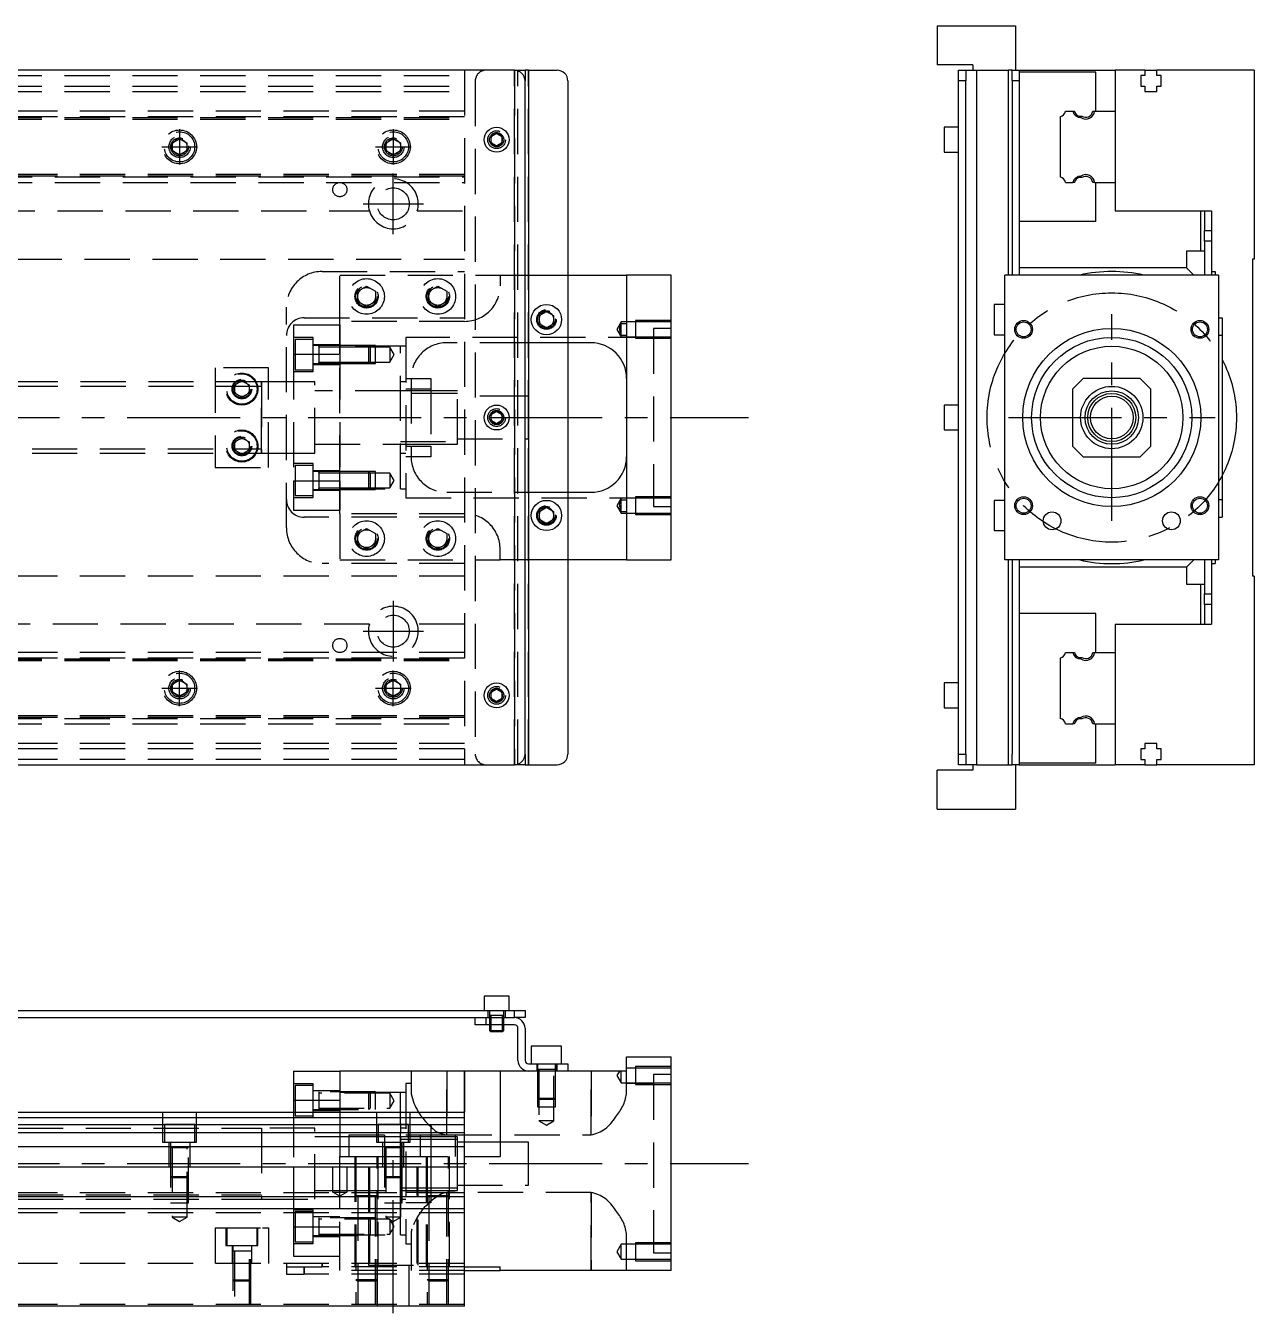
# Model space of a CAD drawing. Extents: x -29 to 999, y -311 to 112.
# Drawn here: x 653.8 to 998.7, y -251.5 to 110 of the extents above; entities that cross this region are included whole.
import ezdxf

# ---------------------------------------------------------------- set-up
doc = ezdxf.new("R2010")
doc.units = 0
doc.linetypes.add('CENTER', pattern=[50.8, 31.75, -6.35, 6.35, -6.35])
doc.linetypes.add('DASHED', pattern=[19.05, 12.7, -6.35])
doc.layers.get('0').update_dxf_attribs({"linetype": 'CONTINUOUS'})
doc.layers.add('CENTER', color=1, linetype='CENTER')

msp = doc.modelspace()

# ---------------------------------------------------------------- linework, layer by layer
at = {"color": 7, "linetype": 'CONTINUOUS'}
for p, q in [((909.68, 110), (909.68, 99)), ((909.68, 110), (931.68, 110)), ((931.68, 110), (931.68, 97.5)), ((919.68, 99), (909.68, 99)), ((919.68, 99), (919.68, 97.5)), ((791, 97.5), (3, 97.5)), ((791, 97.5), (794, 97.5)), ((794, 97.5), (794, 94.5)), ((795, 97.5), (794, 97.5)), ((794, -94.5), (794, 94.5)), ((795, 97.5), (795, -97.5)), ((795, 97.5), (803, 97.5)), ((806, 94.5), (806, -94.5)), ((915.68, 97.5), (917.68, 97.5)), ((915.68, 94.5), (915.68, 97.5)), ((917.68, 94.5), (915.68, 94.5)), ((915.68, -94.5), (915.68, 94.5)), ((917.68, 97.5), (917.68, 94.5)), ((917.68, 97.5), (920.68, 97.5)), ((917.68, -94.5), (917.68, 94.5)), ((920.68, 97.5), (920.68, -97.5)), ((920.68, 97.5), (929.68, 97.5)), ((929.68, 40), (929.68, 97.5)), ((930.68, 97.5), (929.68, 97.5)), ((930.68, 97.5), (932.68, 97.5)), ((930.68, 94.5), (930.68, 97.5)), ((932.68, 94.5), (930.68, 94.5)), ((930.68, 94.5), (930.68, 40)), ((932.68, 97.5), (932.68, 94.5)), ((932.68, 97.5), (959.68, 97.5)), ((954.18, 97), (932.68, 97)), ((932.68, 94.5), (932.68, 40)), ((954.18, 86), (954.18, 97)), ((959.68, 97.5), (959.68, 86)), ((967.98, 97.5), (959.68, 97.5)), ((967.98, 96), (966.83, 96)), ((966.83, 96), (966.83, 93)), ((967.98, 97.5), (971.38, 97.5)), ((967.98, 97.5), (967.98, 96)), ((971.38, 96), (971.38, 97.5)), ((998.68, 97.5), (971.38, 97.5)), ((972.53, 96), (971.38, 96)), ((972.53, 93), (972.53, 96)), ((998.68, 97.5), (998.68, 44.5)), ((966.83, 93), (967.98, 93)), ((967.98, 93), (967.98, 91.5)), ((967.98, 91.5), (971.38, 91.5)), ((971.38, 91.5), (971.38, 93)), ((971.38, 93), (972.53, 93)), ((944.18, 84.460392), (944.18, 67.539608)), ((945.719608, 86), (947.80154, 86)), ((947.80154, 86), (948.20668, 86)), ((953.357372, 86), (953.861934, 86)), ((953.861934, 86), (959.68, 86)), ((959.68, 86), (959.68, 66)), ((959.68, 86), (959.68, 66)), ((784.5, 78.866026), (786, 79.73205)), ((786, 79.73205), (787.5, 78.866026)), ((911.68, 81.5), (911.68, 78)), ((915.68, 81.5), (911.68, 81.5)), ((784.5, 77.133974), (784.5, 78.866026)), ((786, 76.26795), (784.5, 77.133974)), ((787.5, 77.133974), (786, 76.26795)), ((787.5, 78.866026), (787.5, 77.133974)), ((911.68, 78), (911.68, 74.5)), ((911.68, 74.5), (915.68, 74.5)), ((945.719608, 66), (947.80154, 66)), ((948.20668, 66), (947.80154, 66)), ((953.861934, 66), (953.357372, 66)), ((953.861934, 66), (959.68, 66)), ((954.18, 55), (954.18, 66)), ((959.68, 66), (959.68, 58)), ((959.68, 58), (986.68, 58)), ((983.68, 46.75), (983.68, 58)), ((984.68, 58), (984.68, 52.5)), ((986.68, 58), (986.68, 41)), ((954.18, 55), (932.68, 55)), ((984.68, 52.5), (986.68, 52.5)), ((984.68, 49.5), (984.68, 52.5)), ((986.68, 49.5), (984.68, 49.5)), ((984.68, 49.5), (984.68, 40)), ((979.68, 46.75), (979.68, 42.5)), ((984.68, 46.75), (979.68, 46.75)), ((998.68, 44.5), (998.18, 44.5)), ((998.18, 44.5), (998.18, -44.5)), ((806, 40), (822.5, 40)), ((822.5, 40), (822.5, -40)), ((835, 40), (822.5, 40)), ((835, -40), (835, 40)), ((928.68, -40), (928.68, 40)), ((988.68, 40), (928.68, 40)), ((979.68, 42), (932.68, 42)), ((979.68, 42.5), (979.68, 42)), ((981.68, 40), (979.68, 42)), ((986.68, 41), (987.68, 41)), ((986.68, 41), (986.68, 40)), ((987.68, 41), (987.68, 40)), ((988.68, 40), (988.68, -40)), ((798, 28.6547), (800, 29.809402)), ((800, 29.809402), (802, 28.6547)), ((925.68, 31.75), (925.68, 27.5)), ((928.68, 31.75), (925.68, 31.75)), ((798, 26.3453), (798, 28.6547)), ((800, 25.190598), (798, 26.3453)), ((802, 26.3453), (800, 25.190598)), ((802, 28.6547), (802, 26.3453)), ((925.68, 27.5), (925.68, 23.25)), ((988.68, 28), (989.68, 28)), ((989.68, 28), (989.68, -28)), ((925.68, 23.25), (928.68, 23.25)), ((989.68, 23), (988.68, 23)), ((812.5, 21), (806, 21)), ((950.68, 11), (947.68, 8)), ((966.68, 11), (950.68, 11)), ((969.68, 8), (966.68, 11)), ((947.68, 8), (947.68, -8)), ((969.68, -8), (969.68, 8)), ((784.5, 0.866026), (786, 1.73205)), ((784.5, -0.866026), (784.5, 0.866026)), ((786, 1.73205), (787.5, 0.866026)), ((787.5, 0.866026), (787.5, -0.866026)), ((911.68, 3.5), (911.68, 0)), ((915.68, 3.5), (911.68, 3.5)), ((786, -1.73205), (784.5, -0.866026)), ((787.5, -0.866026), (786, -1.73205)), ((911.68, 0), (911.68, -3.5)), ((911.68, -3.5), (915.68, -3.5)), ((947.68, -8), (950.68, -11)), ((966.68, -11), (969.68, -8)), ((950.68, -11), (966.68, -11)), ((806, -21), (812.5, -21)), ((798, -26.3453), (800, -25.190598)), ((800, -25.190598), (802, -26.3453)), ((925.68, -23.25), (925.68, -27.5)), ((928.68, -23.25), (925.68, -23.25)), ((988.68, -23), (989.68, -23)), ((798, -28.6547), (798, -26.3453)), ((800, -29.809402), (798, -28.6547)), ((802, -28.6547), (800, -29.809402)), ((802, -26.3453), (802, -28.6547)), ((925.68, -27.5), (925.68, -31.75)), ((988.68, -28), (989.68, -28)), ((925.68, -31.75), (928.68, -31.75)), ((822.5, -40), (806, -40)), ((822.5, -40), (835, -40)), ((988.68, -40), (928.68, -40)), ((929.68, -97.5), (929.68, -40)), ((930.68, -40), (930.68, -94.5)), ((932.68, -40), (932.68, -94.5)), ((979.68, -42), (932.68, -42)), ((979.68, -42), (981.68, -40)), ((979.68, -42), (979.68, -42.5)), ((979.68, -42.5), (979.68, -46.75)), ((984.68, -40), (984.68, -49.5)), ((986.28, -39.999994), (986.28, -40.000852)), ((986.68, -40), (986.68, -41)), ((986.68, -41), (986.68, -58)), ((986.68, -41), (987.68, -41)), ((987.68, -40), (987.68, -41)), ((979.68, -46.75), (984.68, -46.75)), ((983.68, -58), (983.68, -46.75)), ((998.68, -44.5), (998.18, -44.5)), ((998.68, -44.5), (998.68, -97.5)), ((984.68, -49.5), (986.68, -49.5)), ((984.68, -52.5), (984.68, -49.5)), ((986.68, -52.5), (984.68, -52.5)), ((984.68, -52.5), (984.68, -58)), ((954.18, -55), (932.68, -55)), ((954.18, -66), (954.18, -55)), ((959.68, -58), (959.68, -66)), ((959.68, -58), (986.68, -58)), ((944.18, -67.539608), (944.18, -84.460392)), ((945.719608, -66), (947.80154, -66)), ((947.80154, -66), (948.20668, -66)), ((953.357372, -66), (953.861934, -66)), ((953.861934, -66), (959.68, -66)), ((959.68, -66), (959.68, -86)), ((959.68, -66), (959.68, -86)), ((911.68, -74.5), (911.68, -78)), ((915.68, -74.5), (911.68, -74.5)), ((784.5, -77.133974), (786, -76.26795)), ((784.5, -78.866026), (784.5, -77.133974)), ((786, -79.73205), (784.5, -78.866026)), ((786, -76.26795), (787.5, -77.133974)), ((787.5, -78.866026), (786, -79.73205)), ((787.5, -77.133974), (787.5, -78.866026)), ((911.68, -78), (911.68, -81.5)), ((911.68, -81.5), (915.68, -81.5)), ((945.719608, -86), (947.80154, -86)), ((948.20668, -86), (947.80154, -86)), ((953.861934, -86), (953.357372, -86)), ((953.861934, -86), (959.68, -86)), ((954.18, -97), (954.18, -86)), ((959.68, -86), (959.68, -97.5)), ((967.98, -93), (966.83, -93)), ((966.83, -93), (966.83, -96)), ((971.38, -91.5), (967.98, -91.5)), ((967.98, -91.5), (967.98, -93)), ((971.38, -93), (971.38, -91.5)), ((972.53, -93), (971.38, -93)), ((972.53, -96), (972.53, -93)), ((3, -97.5), (791, -97.5)), ((794, -97.5), (791, -97.5)), ((794, -94.5), (794, -97.5)), ((794, -97.5), (795, -97.5)), ((795, -97.5), (803, -97.5)), ((915.68, -94.5), (917.68, -94.5)), ((915.68, -97.5), (915.68, -94.5)), ((917.68, -97.5), (915.68, -97.5)), ((917.68, -94.5), (917.68, -97.5)), ((920.68, -97.5), (917.68, -97.5)), ((919.68, -97.5), (919.68, -99)), ((920.68, -97.5), (929.68, -97.5)), ((929.68, -97.5), (930.68, -97.5)), ((930.68, -97.5), (930.68, -94.5)), ((932.68, -97.5), (930.68, -97.5)), ((931.68, -97.5), (931.68, -110)), ((932.68, -94.5), (932.68, -97.5)), ((954.18, -97), (932.68, -97)), ((932.68, -97.5), (959.68, -97.5)), ((967.98, -97.5), (959.68, -97.5)), ((966.83, -96), (967.98, -96)), ((967.98, -96), (967.98, -97.5)), ((967.98, -97.5), (971.38, -97.5)), ((971.38, -97.5), (971.38, -96)), ((971.38, -96), (972.53, -96)), ((998.68, -97.5), (971.38, -97.5)), ((909.68, -110), (909.68, -99)), ((919.68, -99), (909.68, -99)), ((909.68, -110), (931.68, -110)), ((789.5, -162.49), (782.5, -162.49)), ((782.5, -162.49), (782.5, -166.49)), ((789.5, -166.49), (789.5, -162.49)), ((497, -166.49), (791, -166.49)), ((497, -168.49), (783, -168.49)), ((780, -170.49), (780, -168.49)), ((783, -168.49), (791, -168.49)), ((783, -168.49), (783, -170.49)), ((783, -168.49), (791, -168.49)), ((791, -168.49), (791, -166.49)), ((791, -166.49), (794, -166.49)), ((794, -168.49), (791, -168.49)), ((794, -166.49), (794, -168.49)), ((783, -170.49), (780, -170.49)), ((791, -170.49), (783, -170.49)), ((784, -170.49002), (784, -172.14)), ((784, -172.14), (788, -172.14)), ((784, -172.14), (784.35, -172.49)), ((784.35, -170.49002), (784.35, -172.49)), ((787.65, -172.49), (784.35, -172.49)), ((787.65, -172.49), (787.65, -170.49002)), ((787.65, -172.49), (788, -172.14)), ((788, -172.14), (788, -170.49002)), ((792, -180.49), (792, -171.49)), ((794, -171.49), (794, -180.49)), ((804.25, -176.49), (795.75, -176.49)), ((795.75, -176.49), (795.75, -181.49)), ((804.25, -181.49), (804.25, -176.49)), ((822.5, -179.49), (835, -179.49)), ((822.5, -183.49), (822.5, -179.49)), ((835, -239.49), (835, -179.49)), ((729, -183.49), (742, -183.49)), ((729, -183.49), (729, -191.70658)), ((742, -183.49), (742, -194.99)), ((777, -183.49), (742, -183.49)), ((777, -194.99), (777, -183.49)), ((787, -183.49), (777, -183.49)), ((787, -183.49), (787, -207.49)), ((795, -183.49), (787, -183.49)), ((795, -181.49), (803, -181.49)), ((803, -183.49), (795, -183.49)), ((803, -183.49), (803, -181.49)), ((803, -181.49), (806, -181.49)), ((806, -183.49), (803, -183.49)), ((806, -181.49), (806, -183.49)), ((822.5, -183.49), (806, -183.49)), ((490.5, -194.99), (777, -194.99)), ((729, -191.70658), (729, -194.99)), ((729, -191.70658), (742, -191.70658)), ((777, -249.49), (777, -194.99)), ((490.5, -196.529608), (777, -196.529608)), ((777, -198.61154), (490.5, -198.61154)), ((777, -200.826666), (490.5, -200.826666)), ((759, -201.989994), (759, -216.990006)), ((490.5, -204.671934), (777, -204.671934)), ((760.5, -202.74), (759, -202.74)), ((761.25, -202.74), (760.5, -202.74)), ((764.5, -202.74), (761.25, -202.74)), ((767.5, -202.74), (764.5, -202.74)), ((774.5, -202.74), (767.5, -202.74)), ((775, -202.74), (774.5, -202.74)), ((759, -209.49), (759, -216.990006)), ((777, -207.49), (787, -207.49)), ((777, -210.49), (17, -210.49)), ((759, -216.24), (775, -216.24)), ((777, -218.79), (17, -218.79)), ((777, -222.19), (17, -222.19)), ((777, -238.49), (787, -238.49)), ((787, -239.49), (787, -238.49)), ((777, -239.49), (787, -239.49)), ((835, -239.49), (787, -239.49)), ((777, -249.49), (17, -249.49))]:
    msp.add_line(p, q, dxfattribs=at)
at = {"color": 3, "linetype": 'DASHED'}
for p, q in [((17, 96), (777, 96)), ((777, 97.5), (777, -97.5)), ((780, 94.5), (780, -94.5)), ((791, -97.5), (791, 97.5)), ((791, 97.5), (791, -97.5)), ((792, -97.5), (792, 97.5)), ((795, -97.5), (795, 97.5)), ((17, 93), (777, 93)), ((17, 91.5), (777, 91.5)), ((17, 84.204452), (777, 84.204452)), ((17, 84.2), (777, 84.2)), ((17, 83.8), (777, 83.8)), ((777, 86), (471.5, 86)), ((777, 84.460392), (471.5, 84.460392)), ((695, 77.1547), (697, 78.309402)), ((695, 74.8453), (695, 77.1547)), ((697, 78.309402), (699, 77.1547)), ((699, 77.1547), (699, 74.8453)), ((699.483582, 76.286038), (699.5, 76)), ((754.5, 76), (754.518502, 76.303588)), ((755, 77.1547), (757, 78.309402)), ((755, 74.8453), (755, 77.1547)), ((757, 78.309402), (759, 77.1547)), ((759, 77.1547), (759, 74.8453)), ((784, 78), (784.030168, 78.346066)), ((697, 73.690598), (695, 74.8453)), ((699, 74.8453), (697, 73.690598)), ((757, 73.690598), (755, 74.8453)), ((759, 74.8453), (757, 73.690598)), ((777, 68.2), (17, 68.2)), ((777, 67.8), (17, 67.8)), ((777, 67.795548), (17, 67.795548)), ((471.5, 67.539608), (777, 67.539608)), ((471.5, 66), (777, 66)), ((643.708204, 58), (750.291796, 58)), ((763.708204, 58), (777, 58)), ((22.640312, 44.5), (777, 44.5)), ((737, 41), (777, 41)), ((742, 27), (742, 40)), ((742, 40), (787, 40)), ((787, 40), (787, 37)), ((787, 40), (794, 40)), ((794, 40), (806, 40)), ((747, 35.443376), (749.5, 36.886752)), ((749.5, 36.886752), (752, 35.443376)), ((767, 35.443376), (769.5, 36.886752)), ((769.5, 36.886752), (772, 35.443376)), ((746.5, 34), (746.520026, 34.346056)), ((747, 32.556624), (747, 35.443376)), ((749.5, 31.113248), (747, 32.556624)), ((752, 32.556624), (749.5, 31.113248)), ((752, 35.443376), (752, 32.556624)), ((766.5, 34), (766.520026, 34.346056)), ((767, 32.556624), (767, 35.443376)), ((769.5, 31.113248), (767, 32.556624)), ((772, 32.556624), (769.5, 31.113248)), ((772, 35.443376), (772, 32.556624)), ((727, -31), (727, 31)), ((729, 26), (742, 26)), ((729, 26), (729, 17.78342)), ((732, 28), (777, 28)), ((777, 27), (742, 27)), ((742, 17.78342), (742, 27)), ((742, 26), (742, 17.78342)), ((802.483582, 27.786038), (802.5, 27.5)), ((821, 26.848738), (819.787564, 24.748738)), ((820.560666, 25.226886), (820.663852, 25.611128)), ((820.663852, 25.611128), (820.802956, 25.985522)), ((820.802956, 25.985522), (821, 26.435254)), ((821, 26.435254), (821, 26.848738)), ((825, 26.848738), (821, 26.848738)), ((821, 23.06222), (821, 26.435794)), ((821, 26.435254), (822.5, 26.435254)), ((825, 27.248732), (825, 22.248742)), ((835, 27.248732), (825, 27.248732)), ((835, 26.848738), (825, 26.848738)), ((734.5, 22.42767), (729, 22.42767)), ((729.5, 21.92767), (729.5, 13.42767)), ((734.5, 21.92767), (729.5, 21.92767)), ((734.5, 12.92767), (734.5, 22.42767)), ((760.5, 22.5), (760.5, -22.5)), ((830, 22.5), (760.5, 22.5)), ((819.787564, 24.748738), (821, 22.648738)), ((820.516436, 24.911344), (820.560666, 25.226886)), ((821, 22.648738), (821, 23.06222)), ((822.5, 23.06222), (821, 23.06222)), ((821, 22.648738), (825, 22.648738)), ((825, 22.648738), (835, 22.648738)), ((825, 22.248742), (835, 22.248742)), ((830, 25), (830, -25)), ((835, 25), (830, 25)), ((742, 20.42767), (734.5, 20.42767)), ((736.105, 20.17767), (734.5, 20.17767)), ((741.99998, 20.17767), (736.095, 20.17767)), ((736.1, 20.177674), (736.1, 15.177664)), ((736.1, 20.17767), (736.1, 19.92022)), ((736.1, 19.920202), (736.1, 20.17767)), ((741.99998, 19.77767), (736.1, 19.77767)), ((750.1, 20.17767), (742, 20.17767)), ((750.1, 20.177664), (742, 20.177664)), ((759, 20), (742, 20)), ((759, 20), (742, 20)), ((750.5, 19.77767), (742, 19.77767)), ((750.5, 19.77767), (742, 19.77767)), ((750.1, 15.17767), (750.1, 20.17767)), ((750.5, 19.77767), (750.1, 20.17767)), ((752, 20.177664), (750.10002, 20.177664)), ((750.5, 19.77767), (750.5, 15.57767)), ((752, 19.77767), (750.50002, 19.77767)), ((752, 15.177674), (752, 20.177664)), ((756, 19.77767), (752, 19.77767)), ((756, 19.77767), (756, 15.57767)), ((757.212436, 17.67767), (756, 19.77767)), ((759, -20), (759, 20)), ((760.5, 20), (759, 20)), ((794, 21), (772, 21)), ((806, 21), (794, 21)), ((729, 17.78342), (729, -17.78342)), ((729, 17.78342), (742, 17.78342)), ((734.5, 15.17767), (736.105, 15.17767)), ((734.5, 14.92767), (742, 14.92767)), ((736.095, 15.17767), (741.99998, 15.17767)), ((736.1, 15.57767), (741.99998, 15.57767)), ((736.1, 15.17767), (736.1, 15.435118)), ((736.1, 15.435068), (736.1, 15.17767)), ((742, 17.78342), (742, -17.78342)), ((742, -17.78342), (742, 17.78342)), ((742, 15.57767), (750.5, 15.57767)), ((742, 15.57767), (750.5, 15.57767)), ((742, 15.177674), (750.1, 15.177674)), ((742, 15.17767), (750.1, 15.17767)), ((750.1, 15.17767), (750.5, 15.57767)), ((750.10002, 15.177674), (752, 15.177674)), ((750.50002, 15.57767), (752, 15.57767)), ((752, 15.57767), (756, 15.57767)), ((756, 15.57767), (757.212436, 17.67767)), ((722, 14), (707, 14)), ((707, 14), (707, -14)), ((722, -14), (722, 14)), ((729, 12.92767), (734.5, 12.92767)), ((729.5, 13.42767), (734.5, 13.42767)), ((760.5, 11), (767.5, 11)), ((762, 11), (762, -11)), ((767.5, 11), (767.5, 8)), ((720.005, 10), (427.00002, 10)), ((720, 8.75), (427.00002, 8.75)), ((712, 8), (712.018502, 8.303588)), ((712.5, 9.1547), (714.5, 10.309402)), ((712.5, 6.8453), (712.5, 9.1547)), ((714.5, 10.309402), (716.5, 9.1547)), ((716.5, 9.1547), (716.5, 6.8453)), ((729, 10), (719.995, 10)), ((720, 10.000006), (720, -10.000006)), ((720, 10.000006), (720, -10.000006)), ((720, -10), (720, 10)), ((720, 10), (720, 8.95213)), ((735, 10), (729, 10)), ((735, 10), (729, 10)), ((735, -10), (735, 10)), ((735, -10), (735, 10)), ((759.005, 7.5), (735, 7.5)), ((758.995, 7.5), (735, 7.5)), ((767.5, 7.5), (758.995, 7.5)), ((759.005, 7.5), (758.995, 7.5)), ((760.5, 10), (759, 10)), ((767.5, 7.5), (759.005, 7.5)), ((767.5, 8), (760.5, 8)), ((767.5, 8), (767.5, -8)), ((775, 7.5), (767.5, 7.5)), ((775, -7.5), (775, 7.5)), ((714.5, 5.690598), (712.5, 6.8453)), ((716.5, 6.8453), (714.5, 5.690598)), ((775, 6.75), (759, 6.75)), ((794, 6), (775, 6)), ((795, 6), (794, 6)), ((795, -6), (795, 6)), ((787.973226, 0.326156), (788, 0)), ((712.5, -6.8453), (714.5, -5.690598)), ((712.5, -9.1547), (712.5, -6.8453)), ((714.5, -5.690598), (716.5, -6.8453)), ((716.5, -6.8453), (716.5, -9.1547)), ((759, -6.75), (775, -6.75)), ((775, -6), (794, -6)), ((794, -6), (795, -6)), ((427.00002, -8.75), (720, -8.75)), ((427.00002, -10), (720.005, -10)), ((712, -8), (712.018502, -7.696412)), ((714.5, -10.309402), (712.5, -9.1547)), ((716.5, -9.1547), (714.5, -10.309402)), ((719.995, -10), (729, -10)), ((720, -8.95261), (720, -10)), ((729, -10), (735, -10)), ((729, -10), (735, -10)), ((735, -7.5), (759.005, -7.5)), ((735, -7.5), (758.995, -7.5)), ((758.995, -7.5), (767.5, -7.5)), ((758.995, -7.5), (759.005, -7.5)), ((759, -10), (760.5, -10)), ((759.005, -7.5), (767.5, -7.5)), ((760.5, -8), (767.5, -8)), ((767.5, -7.5), (775, -7.5)), ((767.5, -8), (767.5, -11)), ((707, -14), (722, -14)), ((734.5, -12.92767), (729, -12.92767)), ((729.5, -13.42767), (729.5, -21.92767)), ((734.5, -13.42767), (729.5, -13.42767)), ((734.5, -22.42767), (734.5, -12.92767)), ((767.5, -11), (760.5, -11)), ((729, -17.78342), (742, -17.78342)), ((729, -17.78342), (729, -26)), ((742, -14.92767), (734.5, -14.92767)), ((736.105, -15.17767), (734.5, -15.17767)), ((741.99998, -15.17767), (736.095, -15.17767)), ((736.1, -15.177664), (736.1, -20.177674)), ((736.1, -15.177664), (736.1, -20.177674)), ((736.1, -15.17767), (736.1, -15.435118)), ((736.1, -15.435136), (736.1, -15.17767)), ((741.99998, -15.57767), (736.1, -15.57767)), ((750.1, -15.17767), (742, -15.17767)), ((750.1, -15.177674), (742, -15.177674)), ((750.5, -15.57767), (742, -15.57767)), ((750.5, -15.57767), (742, -15.57767)), ((742, -17.78342), (742, -26)), ((742, -27), (742, -17.78342)), ((750.1, -20.17767), (750.1, -15.17767)), ((750.5, -15.57767), (750.1, -15.17767)), ((752, -15.177674), (750.10002, -15.177674)), ((750.5, -15.57767), (750.5, -19.77767)), ((752, -15.57767), (750.50002, -15.57767)), ((752, -20.177664), (752, -15.177674)), ((756, -15.57767), (752, -15.57767)), ((756, -15.57767), (756, -19.77767)), ((757.212436, -17.67767), (756, -15.57767)), ((756, -19.77767), (757.212436, -17.67767)), ((734.5, -20.17767), (736.105, -20.17767)), ((734.5, -20.42767), (742, -20.42767)), ((736.095, -20.17767), (741.99998, -20.17767)), ((736.1, -19.77767), (741.99998, -19.77767)), ((736.1, -20.17767), (736.1, -19.92022)), ((736.1, -19.920272), (736.1, -20.17767)), ((742, -19.77767), (750.5, -19.77767)), ((742, -19.77767), (750.5, -19.77767)), ((742, -20), (759, -20)), ((742, -20), (759, -20)), ((742, -20.177664), (750.1, -20.177664)), ((742, -20.17767), (750.1, -20.17767)), ((750.1, -20.17767), (750.5, -19.77767)), ((750.10002, -20.177664), (752, -20.177664)), ((750.50002, -19.77767), (752, -19.77767)), ((752, -19.77767), (756, -19.77767)), ((759, -20), (760.5, -20)), ((772, -21), (794, -21)), ((794, -21), (806, -21)), ((729, -22.42767), (734.5, -22.42767)), ((729.5, -21.92767), (734.5, -21.92767)), ((760.5, -22.5), (830, -22.5)), ((821, -22.648738), (819.787564, -24.748738)), ((819.787564, -24.748738), (821, -26.848738)), ((820.516436, -24.586132), (820.560666, -24.27059)), ((820.560666, -24.27059), (820.663852, -23.886348)), ((820.663852, -23.886348), (820.802956, -23.511954)), ((820.802956, -23.511954), (821, -23.06222)), ((821, -23.06222), (821, -22.648738)), ((825, -22.648738), (821, -22.648738)), ((821, -26.435254), (821, -23.06168)), ((821, -23.06222), (822.5, -23.06222)), ((825, -22.248742), (825, -27.248732)), ((835, -22.248742), (825, -22.248742)), ((835, -22.648738), (825, -22.648738)), ((830, -25), (835, -25)), ((729, -26), (742, -26)), ((777, -28), (732, -28)), ((777, -27), (742, -27)), ((742, -27), (742, -40)), ((802.483582, -27.213962), (802.5, -27.5)), ((821, -26.848738), (821, -26.435254)), ((822.5, -26.435254), (821, -26.435254)), ((821, -26.848738), (825, -26.848738)), ((825, -26.848738), (835, -26.848738)), ((825, -27.248732), (835, -27.248732)), ((747, -32.556624), (749.5, -31.113248)), ((749.5, -31.113248), (752, -32.556624)), ((767, -32.556624), (769.5, -31.113248)), ((769.5, -31.113248), (772, -32.556624)), ((746.5, -34), (746.520026, -33.653944)), ((747, -35.443376), (747, -32.556624)), ((749.5, -36.886752), (747, -35.443376)), ((752, -35.443376), (749.5, -36.886752)), ((752, -32.556624), (752, -35.443376)), ((766.5, -34), (766.520026, -33.653944)), ((767, -35.443376), (767, -32.556624)), ((769.5, -36.886752), (767, -35.443376)), ((772, -35.443376), (769.5, -36.886752)), ((772, -32.556624), (772, -35.443376)), ((787, -40), (787, -37)), ((777, -41), (737, -41)), ((742, -40), (787, -40)), ((794, -40), (787, -40)), ((806, -40), (794, -40)), ((777, -44.5), (22.640312, -44.5)), ((750.291796, -58), (643.708204, -58)), ((777, -58), (763.708204, -58)), ((17, -67.795548), (777, -67.795548)), ((17, -67.8), (777, -67.8)), ((17, -68.2), (777, -68.2)), ((777, -66), (651.5, -66)), ((777, -67.539608), (651.5, -67.539608)), ((694.5, -76), (694.518502, -75.696412)), ((695, -74.8453), (697, -73.690598)), ((695, -77.1547), (695, -74.8453)), ((697, -73.690598), (699, -74.8453)), ((699, -74.8453), (699, -77.1547)), ((754.5, -76), (754.518502, -75.696412)), ((755, -74.8453), (757, -73.690598)), ((755, -77.1547), (755, -74.8453)), ((757, -73.690598), (759, -74.8453)), ((759, -74.8453), (759, -77.1547)), ((697, -78.309402), (695, -77.1547)), ((699, -77.1547), (697, -78.309402)), ((757, -78.309402), (755, -77.1547)), ((759, -77.1547), (757, -78.309402)), ((787.973226, -77.673844), (788, -78)), ((777, -83.8), (17, -83.8)), ((777, -84.2), (17, -84.2)), ((777, -84.204452), (17, -84.204452)), ((17, -84.460392), (777, -84.460392)), ((17, -86), (777, -86)), ((777, -91.5), (17, -91.5)), ((777, -93), (17, -93)), ((777, -96), (17, -96)), ((783.5, -166.49), (783.5, -168.49)), ((788.000006, -167.89), (783.999994, -167.89)), ((784, -166.49), (784, -170.49)), ((784.000006, -168.49), (784.000006, -170.49)), ((784.35, -167.89), (784.35, -170.49)), ((787.65, -170.49), (787.65, -167.89)), ((787.999994, -170.49), (787.999994, -168.49)), ((788, -170.49), (788, -166.49)), ((788.5, -168.49), (788.5, -166.49)), ((762, -183.49), (762, -189.862214)), ((772, -201.412252), (772, -183.49)), ((772, -183.49), (772, -201.412252)), ((777, -183.49), (777, -194.99)), ((797.25, -181.49), (797.25, -183.49)), ((802.500006, -183.09), (797.499994, -183.09)), ((797.500006, -181.49), (797.500006, -193.49)), ((797.9, -183.09), (797.9, -197.49)), ((802.1, -197.49), (802.1, -183.09)), ((802.499994, -193.49), (802.499994, -181.49)), ((802.75, -183.49), (802.75, -181.49)), ((812.5, -183.49), (812.5, -201.412252)), ((812.5, -201.412252), (812.5, -183.49)), ((820.509982, -183.49), (819.787564, -184.741262)), ((821, -186.841262), (821, -183.49)), ((825, -182.641262), (822.5, -182.641262)), ((822.5, -189.862214), (822.5, -183.49)), ((825, -182.241268), (825, -187.241258)), ((835, -182.241268), (825, -182.241268)), ((835, -182.641262), (825, -182.641262)), ((734.5, -187.06233), (729, -187.06233)), ((729.5, -187.56233), (729.5, -191.81233)), ((734.5, -187.56233), (729.5, -187.56233)), ((734.5, -196.56233), (734.5, -187.06233)), ((760.5, -186.99), (760.5, -231.99)), ((762, -186.99), (760.5, -186.99)), ((819.787564, -184.741262), (821, -186.841262)), ((821, -186.841262), (825, -186.841262)), ((830, -186.99), (822.5, -186.99)), ((825, -186.841262), (835, -186.841262)), ((825, -187.241258), (835, -187.241258)), ((830, -184.49), (830, -234.49)), ((835, -184.49), (830, -184.49)), ((742, -189.06233), (734.5, -189.06233)), ((752, -189.312336), (734.5, -189.312336)), ((736.1, -189.312326), (736.1, -194.312336)), ((756, -189.71233), (736.1, -189.71233)), ((750.27767, -189.49), (742, -189.49)), ((750.1, -191.81233), (750.1, -189.31233)), ((750.5, -189.71233), (750.1, -189.31233)), ((752, -189.49), (750.27767, -189.49)), ((750.5, -189.71233), (750.50002, -193.91233)), ((752, -194.312326), (752, -189.312336)), ((759, -189.49), (752, -189.49)), ((756, -189.71233), (756, -193.91233)), ((757.212436, -191.81233), (756, -189.71233)), ((759, -198.49), (759, -189.49)), ((760.5, -189.49), (759, -189.49)), ((797.5, -191.09), (802.5, -191.09)), ((797.5, -191.09), (797.9, -191.49)), ((802.1, -191.49), (797.9, -191.49)), ((802.1, -191.49), (802.5, -191.09)), ((692.25, -194.99), (692.25, -203.49)), ((701.75, -203.49), (701.75, -194.99)), ((729, -194.99), (729, -210.49)), ((729.5, -191.81233), (729.5, -194.99)), ((729.5, -194.99), (729.5, -196.06233)), ((734.5, -194.312326), (752, -194.312326)), ((734.5, -194.56233), (742, -194.56233)), ((736.1, -193.91233), (756, -193.91233)), ((742, -194.99), (742, -207.49)), ((750.1, -194.31233), (750.1, -191.81233)), ((750.1, -194.31233), (750.5, -193.91233)), ((752.25, -194.99), (752.25, -203.49)), ((756, -193.91233), (757.212436, -191.81233)), ((761.75, -203.49), (761.75, -194.99)), ((797.500006, -193.49), (802.499994, -193.49)), ((701.25, -198.49), (692.75, -198.49)), ((692.75, -198.49), (692.75, -203.49)), ((701.25, -203.49), (701.25, -198.49)), ((729, -196.56233), (734.5, -196.56233)), ((729.5, -196.06233), (734.5, -196.06233)), ((761.25, -198.49), (752.75, -198.49)), ((752.75, -198.49), (752.75, -203.49)), ((759, -198.49), (759, -200.99)), ((761.25, -198.49), (767.5, -198.49)), ((761.25, -203.49), (761.25, -198.49)), ((767.5, -198.49), (767.5, -201.49)), ((800, -197.49), (797.9, -197.49)), ((797.9, -197.49), (800, -198.702436)), ((802.1, -197.49), (800, -197.49)), ((800, -198.702436), (802.1, -197.49)), ((42, -199.489994), (720, -199.489994)), ((42, -200.739994), (720, -200.739994)), ((720, -199.49), (719.995, -199.49)), ((720, -199.489994), (720, -219.49)), ((735, -199.49), (720, -199.49)), ((720.005, -199.49), (720, -199.49)), ((720, -199.490502), (720, -199.49)), ((735, -219.49), (735, -199.49)), ((742, -201.99), (735, -201.99)), ((744.5, -201.99), (742, -201.99)), ((752.75, -201.49), (744.5, -201.49)), ((744.5, -201.49), (744.5, -207.49)), ((752.75, -201.99), (744.5, -201.99)), ((754.5, -201.49), (752.75, -201.49)), ((754.5, -201.99), (752.75, -201.99)), ((754.5, -201.49), (754.5, -207.49)), ((759, -201.99), (754.5, -201.99)), ((759, -201.99), (758.995, -201.99)), ((760.5, -199.49), (759, -199.49)), ((759, -203.49), (759, -200.99)), ((760.5, -201.99), (759, -201.99)), ((759.005, -201.99), (759, -201.99)), ((761.25, -201.49), (760.5, -201.49)), ((761.25, -201.99), (760.5, -201.99)), ((764.5, -201.49), (761.25, -201.49)), ((764.5, -201.99), (761.25, -201.99)), ((774.5, -201.49), (764.5, -201.49)), ((764.5, -201.49), (764.5, -207.49)), ((767.5, -201.99), (764.5, -201.99)), ((767.5, -201.49), (767.5, -207.49)), ((774.5, -201.99), (767.5, -201.99)), ((772, -201.412252), (812.5, -201.412252)), ((774.5, -207.49), (774.5, -201.49)), ((775, -201.99), (774.5, -201.99)), ((775, -207.49), (775, -201.99)), ((692.25, -203.49), (701.75, -203.49)), ((694, -203.49), (694, -210.49)), ((699.500006, -205.09), (694.499994, -205.09)), ((694.500006, -203.49), (694.500006, -220.49)), ((694.9, -205.09), (694.9, -224.49)), ((699.1, -224.49), (699.1, -205.09)), ((699.499994, -220.49), (699.499994, -203.49)), ((700, -210.49), (700, -203.49)), ((752.25, -203.49), (761.75, -203.49)), ((754, -203.49), (754, -210.49)), ((759.500006, -205.09), (754.499994, -205.09)), ((754.500006, -203.49), (754.500006, -220.49)), ((754.9, -205.09), (754.9, -224.49)), ((759, -205.088864), (759, -203.49)), ((759, -207.49), (759, -205.088864)), ((759.1, -224.49), (759.1, -205.09)), ((759.499994, -220.49), (759.499994, -203.49)), ((759.5, -205.09), (759.5, -203.49)), ((759.5, -210.48998), (759.5, -205.09)), ((760, -210.49), (760, -203.49)), ((760, -210.49), (760, -203.49)), ((777, -203.49), (775, -203.49)), ((787, -203.49), (777, -203.49)), ((795, -203.49), (787, -203.49)), ((795, -209.49), (795, -203.49)), ((735, -210.49), (735, -209.49)), ((742, -210.49), (742, -207.49)), ((742, -207.49), (754.5, -207.49)), ((746.25, -207.49), (746.25, -238.49)), ((746.500006, -207.49), (746.500006, -248.99)), ((752.499994, -248.99), (752.499994, -207.49)), ((752.75, -238.49), (752.75, -207.49)), ((754.5, -207.49), (754.9, -207.49)), ((754.9, -207.49), (759.1, -207.49)), ((759, -209.49), (759, -207.49)), ((759, -210.49), (759, -209.49)), ((759.1, -207.49), (759.5, -207.49)), ((759.5, -207.49), (777, -207.49)), ((766.25, -207.49), (766.25, -238.49)), ((766.500006, -207.49), (766.500006, -248.99)), ((767.5, -207.49), (767.5, -217.49)), ((772.499994, -248.99), (772.499994, -207.49)), ((772.75, -238.49), (772.75, -207.49)), ((775, -209.49), (775, -207.49)), ((775, -216.99), (775, -209.49)), ((795, -215.49), (795, -209.49)), ((694.5, -213.09), (699.5, -213.09)), ((694.5, -213.09), (694.9, -213.49)), ((699.1, -213.49), (699.5, -213.09)), ((729, -210.49), (729, -218.79)), ((740, -217.49), (740, -210.49)), ((742, -218.79), (742, -210.49)), ((744, -210.49), (744, -217.49)), ((750, -210.49), (750, -237.99)), ((750.291796, -210.49), (750.291796, -237.49)), ((754.5, -213.09), (759.5, -213.09)), ((754.5, -213.09), (754.9, -213.49)), ((759, -217.49), (759, -210.49)), ((759.1, -213.49), (759.5, -213.09)), ((763.708204, -237.49), (763.708204, -210.49)), ((764, -237.99), (764, -210.49)), ((699.1, -213.49), (694.9, -213.49)), ((759.1, -213.49), (754.9, -213.49)), ((775, -215.49), (795, -215.49)), ((777, -217.64), (17, -217.64)), ((42, -218.24), (720, -218.24)), ((42, -219.49), (720, -219.49)), ((694.500006, -220.49), (699.499994, -220.49)), ((719.995, -219.49), (720, -219.49)), ((720, -219.49), (720.291796, -219.49)), ((720, -219.49), (720.005, -219.49)), ((720.291796, -219.49), (735, -219.49)), ((729, -218.79), (729, -222.19)), ((735, -216.99), (742, -216.99)), ((740, -217.49), (744, -217.49)), ((742, -218.6447), (740, -217.49)), ((742, -216.99), (759.005, -216.99)), ((744, -217.49), (742, -218.6447)), ((742, -222.19), (742, -218.79)), ((746.5, -218.49), (746.84965, -218.49)), ((746.849602, -218.49), (746.5, -218.49)), ((752.15035, -218.49), (746.849602, -218.49)), ((747, -218.49), (747, -248.99)), ((752, -248.99), (752, -218.49)), ((752.150204, -218.49), (752.5, -218.49)), ((752.5, -218.49), (752.15035, -218.49)), ((754.500006, -220.49), (759.499994, -220.49)), ((758.995, -216.99), (767.5, -216.99)), ((759, -229.49), (759, -217.49)), ((759, -219.49), (760.5, -219.49)), ((759.005, -216.99), (767.5, -216.99)), ((760.5, -217.49), (767.5, -217.49)), ((767.5, -220.49), (760.5, -220.49)), ((772.500006, -218.49), (766.499994, -218.49)), ((767, -218.49), (767, -248.99)), ((767.5, -216.99), (775, -216.99)), ((767.5, -217.49), (767.5, -220.49)), ((772, -217.567748), (771.255708, -217.63949)), ((771.25719, -217.639206), (772, -217.567748)), ((812.5, -217.567748), (772, -217.567748)), ((772, -218.48998), (772, -217.567748)), ((772, -248.99), (772, -218.49)), ((812.5, -217.567748), (812.5, -239.49)), ((812.5, -239.49), (812.5, -217.567748)), ((777, -223.34), (17, -223.34)), ((729, -222.19), (729, -227.27342)), ((734.5, -222.41767), (729, -222.41767)), ((729.5, -222.91767), (729.5, -227.16767)), ((733.708204, -222.91767), (729.5, -222.91767)), ((734.5, -222.91767), (733.708204, -222.91767)), ((734.5, -231.91767), (734.5, -222.41767)), ((742, -238.49), (742, -222.19)), ((699.1, -224.49), (694.9, -224.49)), ((694.9, -224.49), (697, -225.702436)), ((697, -225.702436), (699.1, -224.49)), ((707, -227.49), (707, -237.49)), ((707, -227.49), (720.291796, -227.49)), ((710, -227.49), (710, -232.49)), ((710.25, -227.49), (710.25, -232.49)), ((718.75, -232.49), (718.75, -227.49)), ((719, -232.49), (719, -227.49)), ((720.291796, -227.49), (722, -227.49)), ((722, -227.49), (722, -237.49)), ((729, -227.27342), (729, -235.49)), ((729, -227.27342), (733.708204, -227.27342)), ((729.5, -227.16767), (729.5, -231.41767)), ((733.708204, -227.27342), (742, -227.27342)), ((742, -224.41767), (734.5, -224.41767)), ((752, -224.667674), (734.5, -224.667674)), ((736.1, -224.66767), (736.1, -229.66767)), ((756, -225.06767), (736.1, -225.06767)), ((750.1, -227.16767), (750.1, -224.66767)), ((750.5, -225.06767), (750.1, -224.66767)), ((750.1, -229.66767), (750.1, -227.16767)), ((750.5, -225.06767), (750.5, -227.16767)), ((750.5, -227.16767), (750.5, -229.26767)), ((759.1, -224.49), (754.9, -224.49)), ((754.9, -224.49), (757, -225.702436)), ((756, -225.06767), (756, -229.26767)), ((757.212436, -227.16767), (756, -225.06767)), ((756, -229.26767), (757.212436, -227.16767)), ((757, -225.702436), (759.1, -224.49)), ((734.5, -229.667664), (752, -229.667664)), ((734.5, -229.91767), (742, -229.91767)), ((736.1, -229.26767), (756, -229.26767)), ((742, -229.49), (759, -229.49)), ((750.1, -229.66767), (750.5, -229.26767)), ((759, -229.49), (760.5, -229.49)), ((762, -229.117786), (762, -239.49)), ((822.5, -239.49), (822.5, -229.117786)), ((710, -232.49), (719, -232.49)), ((711.75, -232.49), (711.75, -237.49)), ((717.000006, -234.09), (711.999994, -234.09)), ((712.000006, -232.49), (712.000006, -248.99)), ((712.4, -234.09), (712.4, -248.99)), ((716.6, -248.99), (716.6, -234.09)), ((716.999994, -248.99), (716.999994, -232.49)), ((717.25, -237.49), (717.25, -232.49)), ((729, -231.91767), (734.5, -231.91767)), ((729.5, -231.41767), (734.5, -231.41767)), ((760.5, -231.99), (762, -231.99)), ((821, -232.138738), (819.787564, -234.238738)), ((819.787564, -234.238738), (821, -236.338738)), ((821, -236.338738), (821, -232.138738)), ((825, -232.138738), (821, -232.138738)), ((822.5, -231.99), (830, -231.99)), ((825, -231.738742), (825, -236.738732)), ((835, -231.738742), (825, -231.738742)), ((835, -232.138738), (825, -232.138738)), ((830, -234.49), (835, -234.49)), ((777, -237.49), (17, -237.49)), ((727, -237.49), (727, -238.49)), ((727, -238.49), (737, -238.49)), ((727, -238.49), (727, -240.49)), ((729, -235.49), (742, -235.49)), ((732, -240.49), (732, -238.49)), ((732, -238.49), (732, -240.49)), ((777, -237.49), (733.708204, -237.49)), ((737, -238.49), (737, -237.49)), ((737, -237.49), (737, -238.49)), ((777, -238.49), (737, -238.49)), ((742, -239.49), (742, -238.49)), ((750, -237.99), (764, -237.99)), ((752.5, -237.99), (752.5, -249.49)), ((761.5, -249.49), (761.5, -237.99)), ((821, -236.338738), (825, -236.338738)), ((825, -236.338738), (835, -236.338738)), ((825, -236.738732), (835, -236.738732)), ((712, -242.09), (717, -242.09)), ((712, -242.09), (712.4, -242.49)), ((716.6, -242.49), (717, -242.09)), ((727, -240.49), (732, -240.49)), ((777, -240.49), (732, -240.49)), ((777, -239.49), (742, -239.49)), ((746.5, -241.99), (752.5, -241.99)), ((746.5, -241.99), (747, -242.49)), ((752, -242.49), (752.5, -241.99)), ((766.5, -241.99), (772.5, -241.99)), ((766.5, -241.99), (767, -242.49)), ((772, -242.49), (772.5, -241.99)), ((716.6, -242.49), (712.4, -242.49)), ((752, -242.49), (747, -242.49)), ((772, -242.49), (767, -242.49)), ((777, -248.99), (17, -248.99))]:
    msp.add_line(p, q, dxfattribs=at)
for centre, radius in [((697, 76), 4.75), ((697, 76), 4.25), ((757, 76), 4.75), ((757, 76), 4.25), ((786, 78), 2.5), ((786, 78), 2), ((697, 76), 3), ((697, 76), 2.5), ((697, 76), 2.1), ((757, 76), 3), ((757, 76), 2.5), ((757, 76), 2.1), ((742, 64), 2), ((757, 60), 4.5), ((749.5, 34), 5), ((749.5, 34), 3.25), ((749.5, 34), 3), ((749.5, 34), 2.5), ((769.5, 34), 5), ((769.5, 34), 3.25), ((769.5, 34), 3), ((769.5, 34), 2.5), ((800, 27.5), 2.75), ((800, 27.5), 2.5), ((714.5, 8), 4.5), ((714.5, 8), 4.25), ((714.5, 8), 2.75), ((714.5, 8), 2.5), ((714.5, 8), 2.1), ((786, 0), 2.5), ((786, 0), 2), ((714.5, -8), 4.5), ((714.5, -8), 4.25), ((714.5, -8), 2.75), ((714.5, -8), 2.5), ((714.5, -8), 2.1), ((800, -27.5), 2.75), ((800, -27.5), 2.5), ((749.5, -34), 5), ((749.5, -34), 3.25), ((749.5, -34), 3), ((749.5, -34), 2.5), ((769.5, -34), 5), ((769.5, -34), 3.25), ((769.5, -34), 3), ((769.5, -34), 2.5), ((757, -60), 4.5), ((742, -64), 2), ((697, -76), 4.75), ((697, -76), 4.25), ((757, -76), 4.75), ((757, -76), 4.25), ((697, -76), 3), ((697, -76), 2.5), ((697, -76), 2.1), ((757, -76), 3), ((757, -76), 2.5), ((757, -76), 2.1), ((786, -78), 2.5), ((786, -78), 2)]:
    msp.add_circle(centre, radius, dxfattribs=at)
at = {"color": 7, "linetype": 'CONTINUOUS'}
for centre, radius in [((786, 78), 3.5), ((800, 27.5), 4.25), ((933.931262, 24.748738), 2.1), ((983.428738, 24.748738), 2.1), ((958.68, 0), 25), ((958.68, 0), 22.5), ((958.68, 0), 20), ((958.68, 0), 8.75), ((958.68, 0), 7.5), ((958.68, 0), 6.75), ((958.68, 0), 6), ((786, 0), 3.5), ((800, -27.5), 4.25), ((933.931262, -24.748738), 2.1), ((983.428738, -24.748738), 2.1), ((941.93, -29.011852), 2.5), ((975.43, -29.011852), 2.5), ((786, -78), 3.5)]:
    msp.add_circle(centre, radius, dxfattribs=at)
at = {"color": 3, "linetype": 'CONTINUOUS'}
for centre in [(933.931262, 24.748738), (983.428738, 24.748738), (933.931262, -24.748738), (983.428738, -24.748738)]:
    msp.add_circle(centre, 2.5, dxfattribs=at)
at = {"color": 3, "linetype": 'DASHED'}
for centre, radius, start, end in [((783, 94.5), 3, 90, 180), ((757, 60), 7, 343.39845, 196.60155), ((757, 60), 7, 196.60155, 343.39845), ((737, 31), 10, 90, 180), ((777, 37), 10, 270, 0), ((732, 23), 5, 90, 180), ((824.451784, 24.952686), 3.935565, 180.60188226, 208.70854311), ((772, 11), 10, 90, 180), ((772, -11), 10, 180, 270), ((732, -23), 5, 180, 270), ((824.45178, -24.544789), 3.935561, 180.60189743, 208.70855827), ((777, -37), 10, 0, 90), ((737, -31), 10, 180, 270), ((757, -60), 7, 16.60155, 163.39845), ((757, -60), 7, 163.39845, 16.60155), ((783, -94.5), 3, 180, 270), ((778.671548, -186.11955), 17.086488, 192.652791, 229.165449), ((809.931847, -187.809618), 12.734662, 317.63564126, 350.72450175), ((810.680594, -191.762647), 9.819629, 280.67760453, 331.88034487), ((772.637542, -194.733598), 6.709014, 220.012607, 264.547089), ((778.78864, -233.435156), 17.499947, 115.49641242, 161.42811956), ((810.680594, -227.217353), 9.819629, 28.11965513, 79.32239547), ((809.931847, -231.170382), 12.734662, 9.27549825, 42.36435874), ((766.622059, -229.209601), 4.622971, 163.04601178, 178.86199356)]:
    msp.add_arc(centre, radius, start, end, dxfattribs=at)
at = {"color": 7, "linetype": 'CONTINUOUS'}
for centre, radius, start, end in [((791, 94.5), 3, 0, 90), ((803, 94.5), 3, 0, 90), ((943.68, 86.5), 2.1, 283.774147, 346.225853), ((949.88, 86.3), 2.1, 188.213211, 273.73141), ((949.88, 86.3), 1.7, 190.164249, 282.916417), ((951.38, 86.3), 2.5, 236.952555, 353.107897), ((951.38, 86.3), 2, 235.944202, 351.373073), ((786, 78), 1.65, 95.380023, 144.619977), ((786, 78), 1.65, 84.619977, 95.380023), ((786, 78), 1.65, 35.380023, 84.619977), ((786, 78), 1.65, 155.380023, 180), ((786, 78), 1.65, 180, 204.619977), ((786, 78), 1.65, 144.619977, 155.380023), ((786, 78), 1.65, 204.619977, 215.380023), ((786, 78), 1.65, 215.380023, 264.619977), ((786, 78), 1.65, 264.619977, 275.380023), ((786, 78), 1.65, 275.380023, 324.619977), ((786, 78), 1.65, 24.619977, 35.380023), ((786, 78), 1.65, 324.619977, 335.380023), ((786, 78), 1.65, 335.380023, 24.619977), ((943.68, 65.5), 2.1, 13.774147, 76.225853), ((949.88, 65.7), 2.1, 86.26859, 171.786789), ((949.88, 65.7), 1.7, 77.083583, 169.835751), ((951.38, 65.7), 2.5, 6.892103, 123.047445), ((951.38, 65.7), 2, 8.626927, 124.055798), ((958.68, 0), 41, 77.319617, 102.680383), ((800, 27.5), 2.1, 102.24721, 137.75279), ((800, 27.5), 2.1, 77.75279, 102.24721), ((800, 27.5), 2.1, 42.24721, 77.75279), ((800, 27.5), 2.1, 162.24721, 180), ((800, 27.5), 2.1, 180, 197.75279), ((800, 27.5), 2.1, 137.75279, 162.24721), ((800, 27.5), 2.1, 197.75279, 222.24721), ((800, 27.5), 2.1, 222.24721, 257.75279), ((800, 27.5), 2.1, 257.75279, 282.24721), ((800, 27.5), 2.1, 282.24721, 317.75279), ((800, 27.5), 2.1, 17.75279, 42.24721), ((800, 27.5), 2.1, 317.75279, 342.24721), ((800, 27.5), 2.1, 342.24721, 17.75279), ((812.5, 11), 10, 0, 90), ((786, 0), 1.65, 155.380023, 180), ((786, 0), 1.65, 144.619977, 155.380023), ((786, 0), 1.65, 95.380023, 144.619977), ((786, 0), 1.65, 84.619977, 95.380023), ((786, 0), 1.65, 35.380023, 84.619977), ((786, 0), 1.65, 24.619977, 35.380023), ((786, 0), 1.65, 335.380023, 24.619977), ((786, 0), 1.65, 180, 204.619977), ((786, 0), 1.65, 204.619977, 215.380023), ((786, 0), 1.65, 215.380023, 264.619977), ((786, 0), 1.65, 264.619977, 275.380023), ((786, 0), 1.65, 275.380023, 324.619977), ((786, 0), 1.65, 324.619977, 335.380023), ((812.5, -11), 10, 270, 0), ((800, -27.5), 2.1, 162.24721, 180), ((800, -27.5), 2.1, 180, 197.75279), ((800, -27.5), 2.1, 137.75279, 162.24721), ((800, -27.5), 2.1, 197.75279, 222.24721), ((800, -27.5), 2.1, 102.24721, 137.75279), ((800, -27.5), 2.1, 222.24721, 257.75279), ((800, -27.5), 2.1, 77.75279, 102.24721), ((800, -27.5), 2.1, 42.24721, 77.75279), ((800, -27.5), 2.1, 282.24721, 317.75279), ((800, -27.5), 2.1, 17.75279, 42.24721), ((800, -27.5), 2.1, 317.75279, 342.24721), ((800, -27.5), 2.1, 342.24721, 17.75279), ((800, -27.5), 2.1, 257.75279, 282.24721), ((958.68, 0), 41, 257.319617, 282.680383), ((943.68, -65.5), 2.1, 283.774147, 346.225853), ((949.88, -65.7), 2.1, 188.213211, 273.73141), ((949.88, -65.7), 1.7, 190.164249, 282.916417), ((951.38, -65.7), 2.5, 236.952555, 353.107897), ((951.38, -65.7), 2, 235.944202, 351.373073), ((786, -78), 1.65, 155.380023, 180), ((786, -78), 1.65, 180, 204.619977), ((786, -78), 1.65, 144.619977, 155.380023), ((786, -78), 1.65, 204.619977, 215.380023), ((786, -78), 1.65, 95.380023, 144.619977), ((786, -78), 1.65, 215.380023, 264.619977), ((786, -78), 1.65, 84.619977, 95.380023), ((786, -78), 1.65, 35.380023, 84.619977), ((786, -78), 1.65, 275.380023, 324.619977), ((786, -78), 1.65, 24.619977, 35.380023), ((786, -78), 1.65, 324.619977, 335.380023), ((786, -78), 1.65, 335.380023, 24.619977), ((786, -78), 1.65, 264.619977, 275.380023), ((943.68, -86.5), 2.1, 13.774147, 76.225853), ((949.88, -86.3), 2.1, 86.26859, 171.786789), ((949.88, -86.3), 1.7, 77.083583, 169.835751), ((951.38, -86.3), 2.5, 6.892103, 123.047445), ((951.38, -86.3), 2, 8.626927, 124.055798), ((791, -94.5), 3, 270, 0), ((803, -94.5), 3, 270, 0), ((791, -171.49), 3, 0, 90), ((791, -171.49), 1, 0, 90), ((795, -180.49), 3, 180, 270), ((795, -180.49), 1, 180, 270)]:
    msp.add_arc(centre, radius, start, end, dxfattribs=at)
at = {"layer": 'CENTER', "color": 1, "linetype": 'CENTER'}
for p, q in [((697, 81), (697, 71)), ((757, 81), (757, 71)), ((692, 76), (702, 76)), ((752, 76), (762, 76)), ((757, 51.5), (757, 68.5)), ((748.5, 60), (765.5, 60)), ((958.68, -29), (958.68, 29)), ((-28.891336, 0), (856.707811, 0)), ((929.68, 0), (987.68, 0)), ((757, -51.5), (757, -68.5)), ((748.5, -60), (765.5, -60)), ((697, -81), (697, -71)), ((757, -81), (757, -71)), ((692, -76), (702, -76)), ((752, -76), (762, -76)), ((-28.891336, -209.49), (856.707811, -209.49)), ((757, -251.49), (757, -208.49))]:
    msp.add_line(p, q, dxfattribs=at)
msp.add_circle((958.68, 0), 35.000001, dxfattribs=at)

doc.saveas('drawing.dxf')
